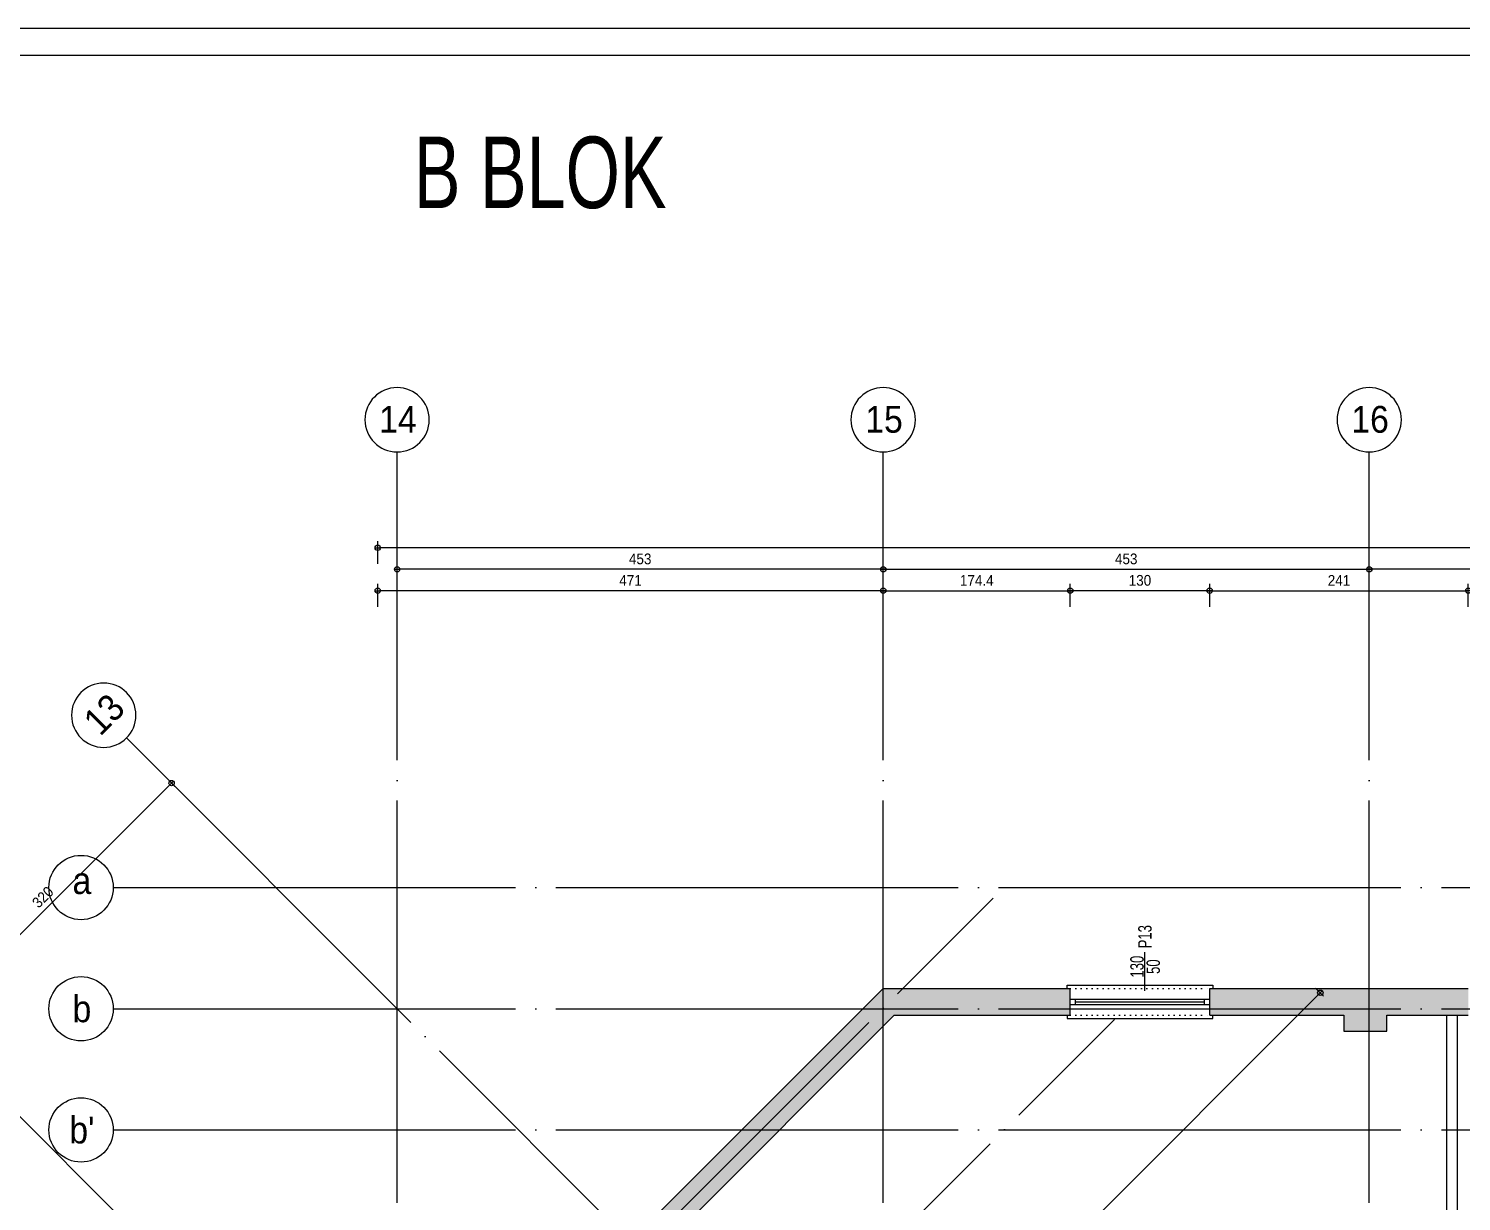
# Model space of a CAD drawing. Extents: x 460786 to 545292, y 30998 to 41694.
# Drawn here: x 477476 to 478811, y 40601 to 41694 of the extents above; entities that cross this region are included whole.
import ezdxf
from ezdxf.enums import TextEntityAlignment as Align

# ---------------------------------------------------------------- set-up
doc = ezdxf.new("R2010")
doc.units = 0
doc.header["$LTSCALE"] = 50
doc.header["$MEASUREMENT"] = 0
doc.header["$PDMODE"] = 35
doc.linetypes.add('DASHDOT', pattern=[5.5, 5, -0.25, 0, -0.25])
doc.linetypes.add('DASHED', pattern=[0.1, 0, -0.1])
doc.layers.get('0').update_dxf_attribs({"linetype": 'CONTINUOUS'})
doc.layers.get('Defpoints').update_dxf_attribs({"linetype": 'CONTINUOUS'})
for name, color, linetype in [('A-Aks Balonu', 2, 'CONTINUOUS'), ('A-Aks Dikey', 12, 'DASHDOT'), ('A-Aks Yatay', 12, 'DASHDOT'), ('A-Betonarme', 6, 'CONTINUOUS'), ('A-Cam', 160, 'CONTINUOUS'), ('A-Dash', 9, 'DASHED'), ('A-Duvar', 7, 'CONTINUOUS'), ('A-Gör 2', 40, 'CONTINUOUS'), ('A-Lejant', 23, 'CONTINUOUS'), ('A-Olcu  IC Yatay', 8, 'CONTINUOUS'), ('A-Olcu DIS Yatay', 8, 'CONTINUOUS'), ('A-Poz-Pen', 4, 'CONTINUOUS'), ('A-Tarama 1', 9, 'CONTINUOUS'), ('A-Yazı 1', 200, 'CONTINUOUS')]:
    doc.layers.add(name, color=color, linetype=linetype)
doc.styles.get("Standard").update_dxf_attribs({"font": 'arial.ttf', "width": 0.9})
doc.dimstyles.new('EXIT', dxfattribs={"dimscale": 50, "dimtxt": 0.23, "dimasz": 0.03, "dimexe": 0.125, "dimexo": 0.5, "dimgap": 0.09, "dimtad": 1, "dimzin": 1, "dimdsep": 46, "dimtxsty": 'Standard', "dimblk": 'TICK', "dimcen": 0.2, "dimadec": 0, "dimazin": 0, "dimtfac": 1, "dimtix": 1, "dimtofl": 0, "dimtmove": 2, "dimatfit": 3, "dimldrblk": 'TICK', "dimfxl": 1, "dimtolj": 1, "dimtzin": 1, "dimarcsym": 0})

# ---------------------------------------------------------------- blocks, each defined once
blk = doc.blocks.new('aks')
blk.add_circle((-0.8, 38.6), 60)
at = {"width": 0.9}
blk.add_attdef('AKSNO', text='', height=50, dxfattribs=at).set_placement((-0.8, 38.6), align=Align.MIDDLE_CENTER)
blk = doc.blocks.new('poz-pk1')
blk.add_line((24.3, 28.7), (24.3, -5.7))
at = {"width": 0.7}
for p in [(17, 10), (31.5, 10)]:
    blk.add_attdef('YAZı', text='', height=12, rotation=90, dxfattribs=at).set_placement(p, align=Align.MIDDLE_CENTER)
blk.add_attdef('POZ', text='', height=12, dxfattribs=at).set_placement((24.3, -14.4), align=Align.MIDDLE_CENTER)
blk = doc.blocks.new('TICK', base_point=(53.7, 38.06))
blk.add_line((55.37, 38.06), (52.04, 38.06))
blk.add_circle((53.7, 38.06), 1.67)
blk = doc.blocks.new('*D392')
at = {"layer": 'A-Olcu DIS Yatay', "color": 0, "lineweight": -2, "transparency": 16777216}
for p, q in [((477612.5, 40987.4), (477605, 40995)), ((477608.3, 40989.5), (477384.2, 40765.4)), ((477386.3, 40761.2), (477378.7, 40768.8))]:
    blk.add_line(p, q, dxfattribs=at)
at = {"layer": 'Defpoints', "color": 0, "transparency": 16777216}
for p in [(477630.2, 40969.8), (477383.1, 40764.3), (477403.9, 40743.5)]:
    blk.add_point(p, dxfattribs=at)
at = {"layer": 'A-Olcu DIS Yatay', "color": 0, "lineweight": -2, "transparency": 16777216, "xscale": 1.5, "yscale": 1.5, "zscale": 1.5}
for p, rotation in [((477609.4, 40990.6), 45.00000000020631), ((477383.1, 40764.3), 225.0000000002063)]:
    blk.add_blockref('TICK', p, dxfattribs=dict(at, rotation=rotation))
at = {"layer": 'A-Olcu DIS Yatay', "color": 0, "transparency": 16777216, "insert": (477489.4, 40884.3), "char_height": 10, "attachment_point": 5, "rotation": 45}
blk.add_mtext('\\A1;320', dxfattribs=at)
blk = doc.blocks.new('*D408')
at = {"layer": 'A-Olcu DIS Yatay', "color": 0, "lineweight": -2, "transparency": 16777216}
for p, q in [((477819.6, 41174.9), (477819.6, 41196.2)), ((478272.6, 41174.9), (478272.6, 41196.2)), ((478271.1, 41189.9), (477821.1, 41189.9))]:
    blk.add_line(p, q, dxfattribs=at)
at = {"layer": 'Defpoints', "color": 0, "transparency": 16777216}
for p in [(477819.6, 41189.9), (477819.6, 41149.9), (478272.6, 41149.9)]:
    blk.add_point(p, dxfattribs=at)
at = {"layer": 'A-Olcu DIS Yatay', "color": 0, "lineweight": -2, "transparency": 16777216, "xscale": 1.5, "yscale": 1.5, "zscale": 1.5}
for p, rotation in [((477819.6, 41189.9), 179.9999999999982), ((478272.6, 41189.9), 359.9999999999982)]:
    blk.add_blockref('TICK', p, dxfattribs=dict(at, rotation=rotation))
at = {"layer": 'A-Olcu DIS Yatay', "color": 0, "transparency": 16777216, "insert": (478046.1, 41199.5), "char_height": 10, "attachment_point": 5}
blk.add_mtext('\\A1;453', dxfattribs=at)
blk = doc.blocks.new('*D409')
at = {"layer": 'A-Olcu DIS Yatay', "color": 0, "lineweight": -2, "transparency": 16777216}
for p, q in [((478272.6, 41174.9), (478272.6, 41196.2)), ((478725.6, 41174.9), (478725.6, 41196.2)), ((478274.1, 41189.9), (478724.1, 41189.9))]:
    blk.add_line(p, q, dxfattribs=at)
at = {"layer": 'Defpoints', "color": 0, "transparency": 16777216}
for p in [(478725.6, 41189.9), (478272.6, 41149.9), (478725.6, 41149.9)]:
    blk.add_point(p, dxfattribs=at)
at = {"layer": 'A-Olcu DIS Yatay', "color": 0, "lineweight": -2, "transparency": 16777216, "xscale": 1.5, "yscale": 1.5, "zscale": 1.5, "rotation": 180}
blk.add_blockref('TICK', (478272.6, 41189.9), dxfattribs=at)
at = {"layer": 'A-Olcu DIS Yatay', "color": 0, "lineweight": -2, "transparency": 16777216, "xscale": 1.5, "yscale": 1.5, "zscale": 1.5}
blk.add_blockref('TICK', (478725.6, 41189.9), dxfattribs=at)
at = {"layer": 'A-Olcu DIS Yatay', "color": 0, "transparency": 16777216, "insert": (478499.1, 41199.5), "char_height": 10, "attachment_point": 5}
blk.add_mtext('\\A1;453', dxfattribs=at)
blk = doc.blocks.new('*D410')
at = {"layer": 'A-Olcu DIS Yatay', "color": 0, "lineweight": -2, "transparency": 16777216}
for p, q in [((478725.6, 41174.9), (478725.6, 41196.2)), ((479178.6, 41174.9), (479178.6, 41196.2)), ((479177.1, 41189.9), (478727.1, 41189.9))]:
    blk.add_line(p, q, dxfattribs=at)
at = {"layer": 'Defpoints', "color": 0, "transparency": 16777216}
for p in [(478725.6, 41189.9), (478725.6, 41149.9), (479178.6, 41149.9)]:
    blk.add_point(p, dxfattribs=at)
at = {"layer": 'A-Olcu DIS Yatay', "color": 0, "lineweight": -2, "transparency": 16777216, "xscale": 1.5, "yscale": 1.5, "zscale": 1.5}
for p, rotation in [((478725.6, 41189.9), 179.9999999999991), ((479178.6, 41189.9), 359.9999999999991)]:
    blk.add_blockref('TICK', p, dxfattribs=dict(at, rotation=rotation))
at = {"layer": 'A-Olcu DIS Yatay', "color": 0, "transparency": 16777216, "insert": (478952.1, 41199.5), "char_height": 10, "attachment_point": 5}
blk.add_mtext('\\A1;453', dxfattribs=at)
blk = doc.blocks.new('*D426')
at = {"layer": 'A-Olcu DIS Yatay', "color": 0, "lineweight": -2, "transparency": 16777216}
for p, q in [((478272.6, 41154.9), (478272.6, 41176.2)), ((478274.1, 41169.9), (478445.4, 41169.9)), ((478446.9, 41154.9), (478446.9, 41176.2))]:
    blk.add_line(p, q, dxfattribs=at)
at = {"layer": 'Defpoints', "color": 0, "transparency": 16777216}
for p in [(478446.9, 41169.9), (478272.6, 41129.9), (478446.9, 41129.9)]:
    blk.add_point(p, dxfattribs=at)
at = {"layer": 'A-Olcu DIS Yatay', "color": 0, "lineweight": -2, "transparency": 16777216, "xscale": 1.5, "yscale": 1.5, "zscale": 1.5, "rotation": 180}
blk.add_blockref('TICK', (478272.6, 41169.9), dxfattribs=at)
at = {"layer": 'A-Olcu DIS Yatay', "color": 0, "lineweight": -2, "transparency": 16777216, "xscale": 1.5, "yscale": 1.5, "zscale": 1.5}
blk.add_blockref('TICK', (478446.9, 41169.9), dxfattribs=at)
at = {"layer": 'A-Olcu DIS Yatay', "color": 0, "transparency": 16777216, "insert": (478359.8, 41179.5), "char_height": 10, "attachment_point": 5}
blk.add_mtext('\\A1;174.4', dxfattribs=at)
blk = doc.blocks.new('*D427')
at = {"layer": 'A-Olcu DIS Yatay', "color": 0, "lineweight": -2, "transparency": 16777216}
for p, q in [((477801.5, 41154.9), (477801.5, 41176.2)), ((478271.1, 41169.9), (477803, 41169.9)), ((478272.6, 41154.9), (478272.6, 41176.2))]:
    blk.add_line(p, q, dxfattribs=at)
at = {"layer": 'Defpoints', "color": 0, "transparency": 16777216}
for p in [(477801.5, 41169.9), (477801.5, 41129.9), (478272.6, 41129.9)]:
    blk.add_point(p, dxfattribs=at)
at = {"layer": 'A-Olcu DIS Yatay', "color": 0, "lineweight": -2, "transparency": 16777216, "xscale": 1.5, "yscale": 1.5, "zscale": 1.5}
for p, rotation in [((477801.5, 41169.9), 179.9999999999991), ((478272.6, 41169.9), 359.9999999999991)]:
    blk.add_blockref('TICK', p, dxfattribs=dict(at, rotation=rotation))
at = {"layer": 'A-Olcu DIS Yatay', "color": 0, "transparency": 16777216, "insert": (478037.1, 41179.5), "char_height": 10, "attachment_point": 5}
blk.add_mtext('\\A1;471', dxfattribs=at)
blk = doc.blocks.new('*D428')
at = {"layer": 'A-Olcu DIS Yatay', "color": 0, "lineweight": -2, "transparency": 16777216}
for p, q in [((478446.9, 41154.9), (478446.9, 41176.2)), ((478575.4, 41169.9), (478448.4, 41169.9)), ((478576.9, 41154.9), (478576.9, 41176.2))]:
    blk.add_line(p, q, dxfattribs=at)
at = {"layer": 'Defpoints', "color": 0, "transparency": 16777216}
for p in [(478446.9, 41169.9), (478446.9, 41129.9), (478576.9, 41129.9)]:
    blk.add_point(p, dxfattribs=at)
at = {"layer": 'A-Olcu DIS Yatay', "color": 0, "lineweight": -2, "transparency": 16777216, "xscale": 1.5, "yscale": 1.5, "zscale": 1.5, "rotation": 180}
blk.add_blockref('TICK', (478446.9, 41169.9), dxfattribs=at)
at = {"layer": 'A-Olcu DIS Yatay', "color": 0, "lineweight": -2, "transparency": 16777216, "xscale": 1.5, "yscale": 1.5, "zscale": 1.5}
blk.add_blockref('TICK', (478576.9, 41169.9), dxfattribs=at)
at = {"layer": 'A-Olcu DIS Yatay', "color": 0, "transparency": 16777216, "insert": (478511.9, 41179.5), "char_height": 10, "attachment_point": 5}
blk.add_mtext('\\A1;130', dxfattribs=at)
blk = doc.blocks.new('*D429')
at = {"layer": 'A-Olcu DIS Yatay', "color": 0, "lineweight": -2, "transparency": 16777216}
for p, q in [((478576.9, 41154.9), (478576.9, 41176.2)), ((478578.4, 41169.9), (478816.4, 41169.9)), ((478817.9, 41154.9), (478817.9, 41176.2))]:
    blk.add_line(p, q, dxfattribs=at)
at = {"layer": 'Defpoints', "color": 0, "transparency": 16777216}
for p in [(478817.9, 41169.9), (478576.9, 41129.9), (478817.9, 41129.9)]:
    blk.add_point(p, dxfattribs=at)
at = {"layer": 'A-Olcu DIS Yatay', "color": 0, "lineweight": -2, "transparency": 16777216, "xscale": 1.5, "yscale": 1.5, "zscale": 1.5, "rotation": 180}
blk.add_blockref('TICK', (478576.9, 41169.9), dxfattribs=at)
at = {"layer": 'A-Olcu DIS Yatay', "color": 0, "lineweight": -2, "transparency": 16777216, "xscale": 1.5, "yscale": 1.5, "zscale": 1.5}
blk.add_blockref('TICK', (478817.9, 41169.9), dxfattribs=at)
at = {"layer": 'A-Olcu DIS Yatay', "color": 0, "transparency": 16777216, "insert": (478697.4, 41179.5), "char_height": 10, "attachment_point": 5}
blk.add_mtext('\\A1;241', dxfattribs=at)
blk = doc.blocks.new('*D443')
at = {"layer": 'A-Olcu DIS Yatay', "color": 0, "lineweight": -2, "transparency": 16777216}
for p, q in [((477801.5, 41194.9), (477801.5, 41216.2)), ((484699.1, 41209.9), (477803, 41209.9)), ((484700.6, 41194.9), (484700.6, 41216.2))]:
    blk.add_line(p, q, dxfattribs=at)
at = {"layer": 'Defpoints', "color": 0, "transparency": 16777216}
for p in [(477801.5, 41209.9), (477801.5, 41169.9), (484700.6, 41169.9)]:
    blk.add_point(p, dxfattribs=at)
at = {"layer": 'A-Olcu DIS Yatay', "color": 0, "lineweight": -2, "transparency": 16777216, "xscale": 1.5, "yscale": 1.5, "zscale": 1.5}
for p, rotation in [((477801.5, 41209.9), 179.9999999999996), ((484700.6, 41209.9), 359.9999999999997)]:
    blk.add_blockref('TICK', p, dxfattribs=dict(at, rotation=rotation))
at = {"layer": 'A-Olcu DIS Yatay', "color": 0, "transparency": 16777216, "insert": (481251.1, 41219.5), "char_height": 10, "attachment_point": 5}
blk.add_mtext('\\A1;6899', dxfattribs=at)
blk = doc.blocks.new('*D902')
at = {"layer": 'A-Olcu  IC Yatay', "color": 0, "lineweight": -2, "transparency": 16777216}
for p, q in [((478026.1, 40141.2), (478678.9, 40794)), ((478683.1, 40791.9), (478675.5, 40799.5)), ((478028.2, 40136.9), (478020.6, 40144.5))]:
    blk.add_line(p, q, dxfattribs=at)
at = {"layer": 'Defpoints', "color": 0, "transparency": 16777216}
for p in [(478680, 40795.1), (478700.8, 40774.2), (478045.8, 40119.3)]:
    blk.add_point(p, dxfattribs=at)
at = {"layer": 'A-Olcu  IC Yatay', "color": 0, "lineweight": -2, "transparency": 16777216, "xscale": 1.5, "yscale": 1.5, "zscale": 1.5}
for p, rotation in [((478680, 40795.1), 44.99999999943734), ((478025, 40140.1), 224.9999999994373)]:
    blk.add_blockref('TICK', p, dxfattribs=dict(at, rotation=rotation))
at = {"layer": 'A-Olcu  IC Yatay', "color": 0, "transparency": 16777216, "insert": (478345.7, 40474.4), "char_height": 10, "attachment_point": 5, "rotation": 45}
blk.add_mtext('\\A1;926.3', dxfattribs=at)

msp = doc.modelspace()

# ---------------------------------------------------------------- hatches: boundary and pattern name
at = {"layer": 'A-Tarama 1'}
h = msp.add_hatch(dxfattribs=at)
h.set_pattern_fill('ANSI33', color=256, scale=30, angle=180, style=0)
h.set_pattern_definition([(225, (-999.023, 1950.459), (5.30330086, -5.30330086), []), (225, (-1004.3264, 1950.459), (5.30330086, -5.30330086), [3.75, -1.875])])
h.paths.add_polyline_path([(481000.58, 41099.23), (480580.08, 41099.23), (480580.08, 41074.23), (481000.58, 41074.23)])
h.paths.add_polyline_path([(481452.58, 41099.23), (481040.58, 41099.23), (481040.58, 41074.23), (481452.58, 41074.23)])
h.paths.add_polyline_path([(481905.58, 41099.23), (481492.58, 41099.23), (481492.58, 41074.23), (481905.58, 41074.23)])
h.paths.add_polyline_path([(482390.58, 40768.2), (482810.58, 40768.2), (482810.58, 40793.2), (482365.58, 40793.2), (482365.58, 40679.2), (481938.58, 40679.2), (481938.58, 41059.23), (481913.58, 41059.23), (481913.58, 40654.2), (482026.58, 40654.2), (482026.58, 40341.2), (481913.58, 40341.2), (481913.58, 40316.2), (482051.58, 40316.2), (482051.58, 40654.2), (482390.58, 40654.2)])
h.paths.add_polyline_path([(482850.58, 40793.2), (482810.58, 40793.2), (482810.58, 40753.2), (482850.58, 40753.2)])
h.paths.add_polyline_path([(483262.58, 40793.2), (482850.58, 40793.2), (482850.58, 40768.2), (483262.58, 40768.2)])
h.paths.add_polyline_path([(483302.58, 40793.2), (483262.58, 40793.2), (483262.58, 40753.2), (483302.58, 40753.2)])
h.paths.add_polyline_path([(483747.58, 40793.2), (483302.58, 40793.2), (483302.58, 40768.2), (483722.58, 40768.2), (483722.58, 40653.23), (484062.58, 40653.23), (484062.58, 40315.7), (484200.58, 40315.7), (484200.58, 40340.7), (484087.58, 40340.7), (484087.58, 40653.23), (484200.58, 40653.23), (484200.58, 40880.2), (484673.54, 40880.2, -0.1883118), (484679.22, 38960.85), (484663.51, 38976.56), (484641.03, 38999.04), (484612.75, 38970.75), (484641.03, 38942.47), (484651.64, 38953.07), (484849.63, 38755.08), (484839.02, 38744.48), (484867.31, 38716.19), (484895.59, 38744.48), (484867.31, 38772.76), (484698.58, 38941.49, 0.1883593), (484700.46, 40880.2), (484700.58, 40880.2), (484700.58, 40905.2), (484690.58, 40905.2), (484175.58, 40905.2), (484175.58, 40678.23), (483747.58, 40678.23)])
h.paths.add_polyline_path([(484867.31, 38716.19), (484849.63, 38733.87), (484651.64, 38535.88), (484669.32, 38518.2)])
h.paths.add_polyline_path([(484669.32, 38518.2), (484651.64, 38535.88), (484641.03, 38546.49), (484630.43, 38535.88), (484432.44, 38733.87), (484443.04, 38744.48), (484414.76, 38772.76), (484386.47, 38744.48), (484414.76, 38716.19), (484517.87, 38613.08, -0.0582319), (484199.07, 38083.35), (484216.77, 38065.65, 0.0576881), (484536.26, 38594.69), (484612.75, 38518.2), (484641.03, 38489.92)])
h.paths.add_polyline_path([(484216.77, 38065.65), (484188.48, 38093.94), (484160.2, 38065.65), (484160.65, 38065.2), (484188.48, 38037.37)])
h.paths.add_polyline_path([(483753.61, 38507.6), (483764.22, 38518.2), (483747.58, 38534.84), (483747.58, 38958.2), (483747.58, 39071.2), (483797.58, 39071.2), (483797.58, 39096.2), (483722.58, 39096.2), (483722.58, 38983.2), (483302.58, 38983.2), (483302.58, 38998.2), (483262.58, 38998.2), (483262.58, 38983.2), (482850.58, 38983.2), (482850.58, 38998.2), (482810.58, 38998.2), (482810.58, 38983.2), (482389.58, 38983.2), (482389.58, 39096.2), (482051.58, 39096.2), (482051.58, 39435.2), (481913.58, 39435.2), (481913.58, 39410.2), (482026.58, 39410.2), (482026.58, 39096.2), (481913.58, 39096.2), (481913.58, 38989.73, -0.3196639), (480580.58, 38989.73), (480580.58, 38999.2), (480547.58, 38999.2), (480547.58, 38959.2), (480580.58, 38959.2, 0.3113716), (481913.58, 38959.2), (481913.58, 38958.2), (481938.58, 38958.2), (481938.58, 39071.2), (482364.58, 39071.2), (482364.58, 38958.2), (483722.58, 38958.2), (483722.58, 38533.13), (483707.65, 38518.2), (483735.94, 38489.92), (484160.2, 38065.65), (484177.88, 38083.33)])
h.paths.add_polyline_path([(481492.58, 38991.2), (481452.58, 38991.2), (481452.58, 38951.2), (481492.58, 38951.2)], flags=17)
h.paths.add_polyline_path([(481040.58, 38991.2), (481000.58, 38991.2), (481000.58, 38951.2), (481040.58, 38951.2)], flags=17)
h.paths.add_polyline_path([(480542.58, 38999.2), (480542.58, 39629.2), (480542.58, 39669.2), (480542.58, 39790.2), (480517.58, 39790.2), (480517.58, 39669.2), (480509.58, 39669.2), (480509.58, 39629.2), (480517.58, 39629.2), (480517.58, 38999.2), (480510.08, 38999.2), (480510.08, 38984.2), (480104.58, 38984.2), (480104.58, 38991.2), (480064.58, 38991.2), (480064.58, 38984.2), (479643.08, 38984.2), (479643.08, 38990.48), (479618.08, 38990.48), (479618.08, 38975.48), (479403.85, 38761.25), (479355.77, 38809.34), (479338.09, 38791.66), (479386.18, 38743.58), (479182.88, 38540.28), (479177.93, 38545.23), (479149.65, 38516.95), (479154.6, 38512), (478956.61, 38314.01), (478951.66, 38318.96), (478923.37, 38290.68), (478928.32, 38285.73), (478735.99, 38093.39), (478730.33, 38099.05), (478702.05, 38070.76), (478730.33, 38042.48), (478758.62, 38070.76), (478753.67, 38075.71), (478946, 38268.05), (478951.66, 38262.39), (478979.94, 38290.68), (478974.29, 38296.33), (479172.28, 38494.32), (479177.93, 38488.66), (479206.22, 38516.95), (479200.56, 38522.61), (479637.16, 38959.2), (480064.58, 38959.2), (480064.58, 38951.2), (480104.58, 38951.2), (480104.58, 38959.2), (480532, 38959.2), (480542.58, 38959.2)])
h.paths.add_polyline_path([(480579.58, 39669.2), (480547.58, 39669.2), (480547.58, 39629.2), (480579.58, 39629.2)])
h.paths.add_polyline_path([(480542.58, 40799.23), (480517.58, 40799.23), (480517.58, 40680.2), (480517.58, 40122.2), (480502.58, 40122.2), (480502.58, 40082.2), (480517.58, 40082.2), (480517.58, 39950.2), (480542.58, 39950.2)])
h.paths.add_polyline_path([(480580.58, 40122.2), (480547.58, 40122.2), (480547.58, 40082.2), (480580.58, 40082.2)])
h.paths.add_polyline_path([(480572.58, 40799.23), (480547.58, 40799.23), (480547.58, 40653.23), (480572.58, 40653.23)])
h.paths.add_polyline_path([(481040.58, 40800.2), (481000.58, 40800.2), (481000.58, 40760.2), (481040.58, 40760.2)])
h.paths.add_polyline_path([(481492.58, 40800.2), (481452.58, 40800.2), (481452.58, 40760.2), (481492.58, 40760.2)])
h.paths.add_polyline_path([(479651.58, 40774.23), (479727.58, 40774.23), (479727.58, 40799.23), (479611.58, 40799.23), (479611.58, 40759.23), (479651.58, 40759.23)])
h.paths.add_polyline_path([(480104.58, 40799.23), (480064.58, 40799.23), (479987.58, 40799.23), (479987.58, 40774.23), (480064.58, 40774.23), (480064.58, 40759.23), (480071.58, 40759.23), (480071.58, 40655.2), (480096.58, 40655.2), (480096.58, 40759.23), (480104.58, 40759.23)])
h.paths.add_polyline_path([(478817.94, 40799.23), (478576.94, 40799.23), (478576.94, 40774.23), (478701.94, 40774.23), (478701.94, 40759.23), (478741.94, 40759.23), (478741.94, 40774.23), (478817.94, 40774.23)])
h.paths.add_polyline_path([(479198.58, 40799.23), (479077.94, 40799.23), (479077.94, 40774.23), (479158.58, 40774.23), (479158.58, 40759.23), (479198.58, 40759.23)])
h.paths.add_polyline_path([(479414.58, 40799.23), (479395.58, 40799.23), (479395.58, 40774.23), (479414.58, 40774.23)])
h.paths.add_polyline_path([(477836.9, 40328.2), (478282.94, 40774.23), (478446.94, 40774.23), (478446.94, 40799.23), (478272.58, 40799.23), (477801.55, 40328.2), (477945.09, 40184.66), (477962.77, 40202.34)])
h.paths.add_polyline_path([(477583.08, 40288.98), (477582.74, 40262.14, -0.0960502), (477673.92, 40200.57), (477691.59, 40218.25, 0.1042464)])
h.paths.add_polyline_path([(477713.51, 40204.81), (477695.84, 40222.49), (477662.6, 40189.26), (477680.28, 40171.58)])
h.paths.add_polyline_path([(477588.36, 40079.66), (477598.96, 40069.05), (477627.25, 40097.33), (477616.64, 40107.94), (477630.78, 40122.08), (477613.11, 40139.76), (477570.68, 40097.33), (477372.69, 39899.34), (477344.4, 39871.06), (477251.77, 39778.43), (477269.45, 39760.75), (477362.08, 39853.38), (477372.69, 39842.77), (477400.97, 39871.06), (477390.37, 39881.67)])
h.paths.add_polyline_path([(477206.15, 39891.45), (477179.46, 39891.1, 0.1078349), (477251.77, 39778.43), (477269.45, 39796.11, -0.0999905)])
h.paths.add_polyline_path([(477145.71, 39672.36), (477123.08, 39649.73), (477151.36, 39621.45), (477173.99, 39644.08)])
h.paths.add_polyline_path([(477147.83, 39617.91), (477119.54, 39646.2), (477096.92, 39623.57), (477125.2, 39595.29)])
h.paths.add_polyline_path([(477147.83, 39617.91), (477130.15, 39600.24), (477775.74, 38954.65), (477770.79, 38949.7), (477799.07, 38921.41), (477804.02, 38926.36), (478002.01, 38728.37), (477997.06, 38723.42), (478025.35, 38695.14), (478030.3, 38700.09), (478228.29, 38502.1), (478223.34, 38497.15), (478251.62, 38468.87), (478256.57, 38473.82), (478454.56, 38275.83), (478449.61, 38270.88), (478477.9, 38242.59), (478500.52, 38265.22)])
h.paths.add_polyline_path([(478045.85, 38772.21), (478040.91, 38767.27), (477941.91, 38866.26), (477924.23, 38848.58), (478051.51, 38721.3), (478504.06, 38268.75), (478532.34, 38297.04), (478527.39, 38301.99), (478719.73, 38494.32), (478724.68, 38489.37), (478752.96, 38517.66), (478748.01, 38522.61), (478946, 38720.6), (478950.95, 38715.65), (478979.24, 38743.93), (478974.29, 38748.88), (479177.58, 38952.17), (479224.96, 38904.8), (479242.63, 38922.47), (479190.08, 38975.03), (479190.08, 38990.03), (479165.08, 38990.03), (479165.08, 38975.03), (478956.61, 38766.56), (478950.95, 38772.21), (478922.67, 38743.93), (478928.32, 38738.27), (478730.33, 38540.28), (478724.68, 38545.94), (478696.39, 38517.66), (478702.05, 38512), (478504.06, 38314.01), (478498.4, 38319.67), (478493.45, 38314.72), (478295.46, 38512.71), (478300.41, 38517.66), (478272.13, 38545.94), (478267.18, 38540.99), (478069.19, 38738.98), (478074.14, 38743.93)])

# ---------------------------------------------------------------- linework, layer by layer
at = {"layer": 'A-Aks Dikey', "ltscale": 1.5}
for p, q in [((477819.58, 38536.28), (477819.58, 41299.23)), ((478272.58, 38536.28), (478272.58, 41299.23)), ((478725.58, 38536.28), (478725.58, 41299.23)), ((477567.31, 41032.66), (480379.41, 38220.57)), ((477341.04, 40806.39), (480153.13, 37994.3))]:
    msp.add_line(p, q, dxfattribs=at)
at = {"layer": 'A-Aks Yatay', "ltscale": 1.5}
for p, q in [((477554.99, 40893.2), (485409.82, 40893.2)), ((476827.03, 39335.3), (478375.07, 40883.34)), ((477554.99, 40780.2), (485409.82, 40780.2)), ((476940.17, 39222.17), (478488.2, 40770.2)), ((477554.99, 40667.2), (485409.82, 40667.2))]:
    msp.add_line(p, q, dxfattribs=at)
at = {"layer": 'A-Betonarme'}
for p, q in [((477801.55, 40328.2), (478272.58, 40799.23)), ((478272.58, 40799.23), (478446.94, 40799.23)), ((478446.94, 40774.23), (478446.94, 40799.23)), ((478576.94, 40774.23), (478576.94, 40799.23)), ((478576.94, 40799.23), (478817.94, 40799.23)), ((477836.9, 40328.2), (478282.94, 40774.23)), ((478282.94, 40774.23), (478446.94, 40774.23)), ((478576.94, 40774.23), (478701.94, 40774.23)), ((478741.94, 40774.23), (478817.94, 40774.23))]:
    msp.add_line(p, q, dxfattribs=at)
msp.add_lwpolyline([(478701.94, 40774.23), (478701.94, 40759.23), (478741.94, 40759.23), (478741.94, 40774.23)], dxfattribs=at)
at = {"layer": 'A-Cam'}
for p, q in [((478446.94, 40789.23), (478576.94, 40789.23)), ((478446.94, 40784.23), (478576.94, 40784.23)), ((478451.94, 40784.23), (478451.94, 40789.23)), ((478451.94, 40786.73), (478571.94, 40786.73)), ((478571.94, 40784.23), (478571.94, 40789.23))]:
    msp.add_line(p, q, dxfattribs=at)
at = {"layer": 'A-Dash'}
for p, q in [((478446.94, 40799.23), (478576.94, 40799.23)), ((478446.94, 40774.23), (478576.94, 40774.23))]:
    msp.add_line(p, q, dxfattribs=at)
at = {"layer": 'A-Duvar'}
for p, q in [((478797.94, 40226.23), (478797.94, 40774.23)), ((478807.94, 40226.23), (478807.94, 40774.23))]:
    msp.add_line(p, q, dxfattribs=at)
at = {"layer": 'A-Gör 2'}
for points in [[(478443.94, 40799.23), (478443.94, 40799.23), (478443.94, 40802.23), (478576.94, 40802.23), (478579.94, 40802.23), (478579.94, 40799.23)], [(478443.94, 40774.23), (478443.94, 40774.23), (478443.94, 40771.23), (478576.94, 40771.23), (478579.94, 40771.23), (478579.94, 40774.23)]]:
    msp.add_lwpolyline(points, dxfattribs=at)
at = {"layer": 'A-Lejant'}
msp.add_lwpolyline([(460786.15, 41693.81), (460786.15, 37193.81), (545291.84, 37193.81), (545291.84, 41693.81), (460786.15, 41693.81)], dxfattribs=at)
msp.add_lwpolyline([(460811.15, 41668.81), (460811.15, 37218.81), (545266.84, 37218.81), (545266.84, 41668.81)], close=True, dxfattribs=at)

# ---------------------------------------------------------------- block references
at = {"layer": 'A-Aks Balonu'}
ref = msp.add_blockref('aks', (477819.16, 41309.91), dxfattribs=dict(at, xscale=-0.5, yscale=0.5, zscale=0.5))
ref.add_attrib('AKSNO', '14', dxfattribs={"layer": '0', "height": 25, "width": 0.9}).set_placement((477820.38, 41329.66), align=Align.MIDDLE_CENTER)
ref = msp.add_blockref('aks', (478272.16, 41309.91), dxfattribs=dict(at, xscale=-0.5, yscale=0.5, zscale=0.5))
ref.add_attrib('AKSNO', '15', dxfattribs={"layer": '0', "height": 25, "width": 0.9}).set_placement((478273.38, 41329.66), align=Align.MIDDLE_CENTER)
ref = msp.add_blockref('aks', (478725.16, 41309.91), dxfattribs=dict(at, xscale=-0.5, yscale=0.5, zscale=0.5))
ref.add_attrib('AKSNO', '16', dxfattribs={"layer": '0', "height": 25, "width": 0.9}).set_placement((478726.38, 41329.66), align=Align.MIDDLE_CENTER)
ref = msp.add_blockref('aks', (477559.47, 41039.92), dxfattribs=dict(at, xscale=-0.5, yscale=0.5, zscale=0.5, rotation=45))
ref.add_attrib('AKSNO', '13', dxfattribs={"layer": '0', "height": 25, "rotation": 45, "width": 0.9}).set_placement((477546.37, 41054.75), align=Align.MIDDLE_CENTER)
ref = msp.add_blockref('aks', (477524.57, 40912.52), dxfattribs=dict(at, xscale=0.5, yscale=0.5, zscale=0.5, rotation=179.9999999999985))
ref.add_attrib('AKSNO', 'a', dxfattribs={"layer": '0', "height": 25, "width": 0.9}).set_placement((477525.79, 40899.67), align=Align.MIDDLE_CENTER)
ref = msp.add_blockref('aks', (477524.57, 40799.52), dxfattribs=dict(at, xscale=0.5, yscale=0.5, zscale=0.5, rotation=179.9999999999985))
ref.add_attrib('AKSNO', 'b', dxfattribs={"layer": '0', "height": 25, "width": 0.9}).set_placement((477525.79, 40780.19), align=Align.MIDDLE_CENTER)
ref = msp.add_blockref('aks', (477524.57, 40686.52), dxfattribs=dict(at, xscale=0.5, yscale=0.5, zscale=0.5, rotation=179.9999999999985))
ref.add_attrib('AKSNO', "b'", dxfattribs={"layer": '0', "height": 25, "width": 0.9}).set_placement((477525.79, 40667.19), align=Align.MIDDLE_CENTER)
at = {"layer": 'A-Poz-Pen'}
ref = msp.add_blockref('poz-pk1', (478491.22, 40826.93), dxfattribs=dict(at, xscale=-1.041608796296916, yscale=1.041608796296916, zscale=1.041608796296916, rotation=180.0000000003255))
ref.add_attrib('YAZı', '130', dxfattribs={"layer": '0', "height": 12.499, "rotation": 90, "width": 0.7}).set_placement((478509.13, 40819.47), align=Align.MIDDLE_CENTER)
ref.add_attrib('YAZı', '50', dxfattribs={"layer": '0', "height": 12.499, "rotation": 90, "width": 0.7}).set_placement((478524.25, 40819.46), align=Align.MIDDLE_CENTER)
ref.add_attrib('POZ', 'P13', dxfattribs={"layer": '0', "height": 12.499, "rotation": 90, "width": 0.7}).set_placement((478516.52, 40847.35), align=Align.MIDDLE_CENTER)

# ---------------------------------------------------------------- texts
at = {"layer": 'A-Yazı 1', "width": 0.7}
msp.add_text('B BLOK', height=66.667, dxfattribs=at).set_placement((477835.2, 41526.52))

# ---------------------------------------------------------------- dimensions: what is measured, and where the dimension line sits
at = {"layer": 'A-Olcu  IC Yatay'}
dim = msp.add_aligned_dim(p1=(478045.84, 40119.27), p2=(478700.81, 40774.23), distance=29.48, dimstyle='EXIT', override={"dimtxt": 0.2, "dimdec": 1, "dimzin": 9, "dimtdec": 1}, dxfattribs=at)
dim.commit()
dim.dimension.update_dxf_attribs({"geometry": '*D902', "text_midpoint": (478345.68, 40474.39)})
at = {"layer": 'A-Olcu DIS Yatay'}
for p1, p2, distance, picture, middle in [((484700.58, 41169.93), (477801.55, 41169.93), -40, '*D443', (481251.07, 41219.54)), ((478272.58, 41149.93), (477819.58, 41149.93), -40, '*D408', (478046.08, 41199.54)), ((478272.58, 41149.93), (478725.58, 41149.93), 40, '*D409', (478499.08, 41199.54)), ((479178.58, 41149.93), (478725.58, 41149.93), -40, '*D410', (478952.08, 41199.54)), ((478272.58, 41129.93), (477801.55, 41129.93), -40, '*D427', (478037.07, 41179.45)), ((478272.58, 41129.93), (478446.94, 41129.93), 40, '*D426', (478359.76, 41179.45)), ((478576.94, 41129.93), (478446.94, 41129.93), -40, '*D428', (478511.94, 41179.54)), ((478576.94, 41129.93), (478817.94, 41129.93), 40, '*D429', (478697.44, 41179.45)), ((477630.22, 40969.76), (477403.95, 40743.48), -29.48, '*D392', (477489.44, 40884.26))]:
    dim = msp.add_aligned_dim(p1=p1, p2=p2, distance=distance, dimstyle='EXIT', override={"dimtxt": 0.2, "dimdec": 1, "dimzin": 9, "dimtdec": 1}, dxfattribs=at)
    dim.commit()
    dim.dimension.update_dxf_attribs({"geometry": picture, "text_midpoint": middle})

doc.saveas('drawing.dxf')
